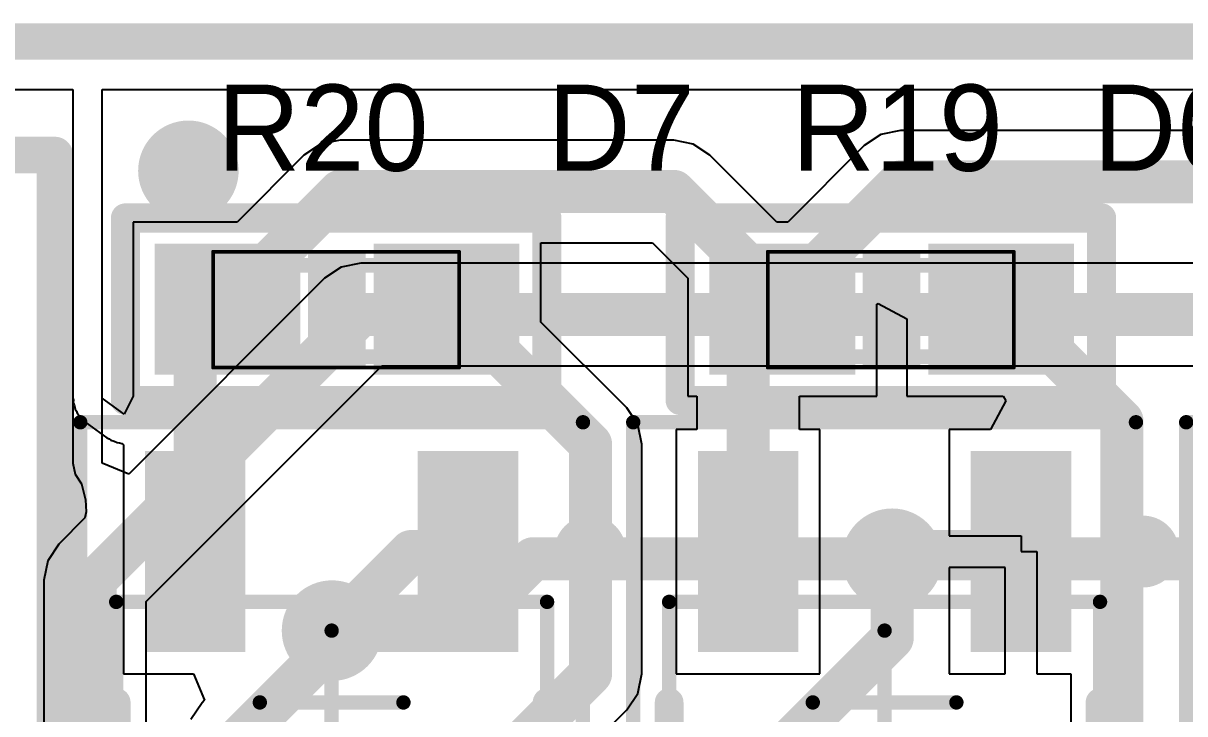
# Model space of a CAD drawing. Header units: millimetres. Extents: x 59 to 152, y 30 to 146.
# Drawn here: x 70.35 to 78.44, y 135.32 to 140.13 of the extents above; entities that cross this region are included whole.
import ezdxf

# ---------------------------------------------------------------- set-up
doc = ezdxf.new("R2010")
doc.units = ezdxf.units.MM
for name, color, linetype in [('BottomLayer', 5, 'Continuous'), ('BottomSolder', 6, 'Continuous'), ('KeepOutLayer', 6, 'Continuous'), ('Mechanical13', 56, 'Continuous'), ('Mechanical15', 56, 'Continuous'), ('Mechanical16', 56, 'Continuous'), ('Mechanical6', 56, 'Continuous'), ('MultiLayer', 9, 'Continuous'), ('PadHoleLayer', 156, 'Continuous'), ('TopLayer', 1, 'Continuous'), ('TopOverlay', 2, 'Continuous'), ('TopPaste', 8, 'Continuous'), ('TopSolder', 216, 'Continuous'), ('ViaHoleLayer', 16, 'Continuous')]:
    doc.layers.add(name, color=color, linetype=linetype)

# ---------------------------------------------------------------- blocks, each defined once
blk = doc.blocks.new('SOT23_N_219')
at = {"layer": 'Mechanical13', "const_width": 0.1}
for points in [[(-0.7, -1.5), (-0.7, 1.5)], [(0.7, 1.5), (-0.7, 1.5)], [(0.7, -1.5), (0.7, 1.5)], [(0.7, -1.5), (-0.7, -1.5)]]:
    blk.add_lwpolyline(points, dxfattribs=at)
at = {"layer": 'Mechanical13', "const_width": 0.05}
for points in [[(-0.725, 1.5, 1), (-0.675, 1.5, 1)], [(-0.725, 1.5, 1), (-0.675, 1.5, 1)], [(0.675, 1.5, 1), (0.725, 1.5, 1)], [(0.675, 1.5, 1), (0.725, 1.5, 1)], [(-0.725, -1.5, 1), (-0.675, -1.5, 1)], [(-0.725, -1.5, 1), (-0.675, -1.5, 1)], [(0.675, -1.5, 1), (0.725, -1.5, 1)], [(0.675, -1.5, 1), (0.725, -1.5, 1)]]:
    blk.add_lwpolyline(points, format="xyb", close=True, dxfattribs=at)
at = {"layer": 'Mechanical15', "const_width": 0.1}
for points in [[(-1.95, -1.75), (-1.95, 1.75)], [(1.95, 1.75), (-1.95, 1.75)], [(1.95, -1.75), (1.95, 1.75)], [(0, -0.5), (0, 0.5)], [(0.5, 0), (-0.5, 0)], [(1.95, -1.75), (-1.95, -1.75)]]:
    blk.add_lwpolyline(points, dxfattribs=at)
at = {"layer": 'Mechanical15', "const_width": 0.05}
for points in [[(-1.975, 1.75, 1), (-1.925, 1.75, 1)], [(-1.975, 1.75, 1), (-1.925, 1.75, 1)], [(1.925, 1.75, 1), (1.975, 1.75, 1)], [(1.925, 1.75, 1), (1.975, 1.75, 1)], [(-0.025, 0.5, 1), (0.025, 0.5, 1)], [(-0.525, 0, 1), (-0.475, 0, 1)], [(0.475, 0, 1), (0.525, 0, 1)], [(-0.025, -0.5, 1), (0.025, -0.5, 1)], [(-1.975, -1.75, 1), (-1.925, -1.75, 1)], [(-1.975, -1.75, 1), (-1.925, -1.75, 1)], [(1.925, -1.75, 1), (1.975, -1.75, 1)], [(1.925, -1.75, 1), (1.975, -1.75, 1)]]:
    blk.add_lwpolyline(points, format="xyb", close=True, dxfattribs=at)
at = {"layer": 'TopLayer'}
for points in [[(-0.4, 0.65), (-0.4, 1.25), (-1.7, 0.65), (-1.7, 1.25)], [(1.7, -0.3), (1.7, 0.3), (0.4, -0.3), (0.4, 0.3)], [(-0.4, -1.25), (-0.4, -0.65), (-1.7, -1.25), (-1.7, -0.65)]]:
    blk.add_solid(points, dxfattribs=at)
at = {"layer": 'TopOverlay'}
for points, const_width in [([(-0.925, 1.8, 1), (-1.175, 1.8, 1)], 0.25), ([(-1.2375, 1.8, 1), (-1.1125, 1.8, 1)], 0.125), ([(-0.9875, 1.8, 1), (-0.8625, 1.8, 1)], 0.125), ([(-0.05, 1.5, 1), (0.05, 1.5, 1)], 0.1), ([(0.65, 1.5, 1), (0.75, 1.5, 1)], 0.1), ([(0.65, 1.5, 1), (0.75, 1.5, 1)], 0.1), ([(0.65, 0.7, 1), (0.75, 0.7, 1)], 0.1), ([(0.65, -0.7, 1), (0.75, -0.7, 1)], 0.1), ([(-0.05, -1.5, 1), (0.05, -1.5, 1)], 0.1), ([(0.65, -1.5, 1), (0.75, -1.5, 1)], 0.1), ([(0.65, -1.5, 1), (0.75, -1.5, 1)], 0.1)]:
    blk.add_lwpolyline(points, format="xyb", close=True, dxfattribs=dict(at, const_width=const_width))
at = {"layer": 'TopOverlay', "const_width": 0.2}
for points in [[(0.7, 1.5), (0, 1.5)], [(0.7, 0.7), (0.7, 1.5)], [(0.7, -1.5), (0.7, -0.7)], [(0.7, -1.5), (0, -1.5)]]:
    blk.add_lwpolyline(points, dxfattribs=at)
at = {"layer": 'TopPaste'}
for points in [[(-0.4, 0.65), (-0.4, 1.25), (-1.7, 0.65), (-1.7, 1.25)], [(1.7, -0.3), (1.7, 0.3), (0.4, -0.3), (0.4, 0.3)], [(-0.4, -1.25), (-0.4, -0.65), (-1.7, -1.25), (-1.7, -0.65)]]:
    blk.add_solid(points, dxfattribs=at)
at = {"layer": 'TopSolder'}
for points in [[(-0.35, 0.6), (-0.35, 1.3), (-1.75, 0.6), (-1.75, 1.3)], [(1.75, -0.35), (1.75, 0.35), (0.35, -0.35), (0.35, 0.35)], [(-0.35, -1.3), (-0.35, -0.6), (-1.75, -1.3), (-1.75, -0.6)]]:
    blk.add_solid(points, dxfattribs=at)
blk = doc.blocks.new('SOT23_N_220')
at = {"layer": 'Mechanical13', "const_width": 0.1}
for points in [[(-0.7, -1.5), (-0.7, 1.5)], [(0.7, 1.5), (-0.7, 1.5)], [(0.7, -1.5), (0.7, 1.5)], [(0.7, -1.5), (-0.7, -1.5)]]:
    blk.add_lwpolyline(points, dxfattribs=at)
at = {"layer": 'Mechanical13', "const_width": 0.05}
for points in [[(-0.725, 1.5, 1), (-0.675, 1.5, 1)], [(-0.725, 1.5, 1), (-0.675, 1.5, 1)], [(0.675, 1.5, 1), (0.725, 1.5, 1)], [(0.675, 1.5, 1), (0.725, 1.5, 1)], [(-0.725, -1.5, 1), (-0.675, -1.5, 1)], [(-0.725, -1.5, 1), (-0.675, -1.5, 1)], [(0.675, -1.5, 1), (0.725, -1.5, 1)], [(0.675, -1.5, 1), (0.725, -1.5, 1)]]:
    blk.add_lwpolyline(points, format="xyb", close=True, dxfattribs=at)
at = {"layer": 'Mechanical15', "const_width": 0.1}
for points in [[(-1.95, -1.75), (-1.95, 1.75)], [(1.95, 1.75), (-1.95, 1.75)], [(1.95, -1.75), (1.95, 1.75)], [(0, -0.5), (0, 0.5)], [(0.5, 0), (-0.5, 0)], [(1.95, -1.75), (-1.95, -1.75)]]:
    blk.add_lwpolyline(points, dxfattribs=at)
at = {"layer": 'Mechanical15', "const_width": 0.05}
for points in [[(-1.975, 1.75, 1), (-1.925, 1.75, 1)], [(-1.975, 1.75, 1), (-1.925, 1.75, 1)], [(1.925, 1.75, 1), (1.975, 1.75, 1)], [(1.925, 1.75, 1), (1.975, 1.75, 1)], [(-0.025, 0.5, 1), (0.025, 0.5, 1)], [(-0.525, 0, 1), (-0.475, 0, 1)], [(0.475, 0, 1), (0.525, 0, 1)], [(-0.025, -0.5, 1), (0.025, -0.5, 1)], [(-1.975, -1.75, 1), (-1.925, -1.75, 1)], [(-1.975, -1.75, 1), (-1.925, -1.75, 1)], [(1.925, -1.75, 1), (1.975, -1.75, 1)], [(1.925, -1.75, 1), (1.975, -1.75, 1)]]:
    blk.add_lwpolyline(points, format="xyb", close=True, dxfattribs=at)
at = {"layer": 'TopLayer'}
for points in [[(-0.4, 0.65), (-0.4, 1.25), (-1.7, 0.65), (-1.7, 1.25)], [(1.7, -0.3), (1.7, 0.3), (0.4, -0.3), (0.4, 0.3)], [(-0.4, -1.25), (-0.4, -0.65), (-1.7, -1.25), (-1.7, -0.65)]]:
    blk.add_solid(points, dxfattribs=at)
at = {"layer": 'TopOverlay'}
for points, const_width in [([(-0.925, 1.8, 1), (-1.175, 1.8, 1)], 0.25), ([(-1.2375, 1.8, 1), (-1.1125, 1.8, 1)], 0.125), ([(-0.9875, 1.8, 1), (-0.8625, 1.8, 1)], 0.125), ([(-0.05, 1.5, 1), (0.05, 1.5, 1)], 0.1), ([(0.65, 1.5, 1), (0.75, 1.5, 1)], 0.1), ([(0.65, 1.5, 1), (0.75, 1.5, 1)], 0.1), ([(0.65, 0.7, 1), (0.75, 0.7, 1)], 0.1), ([(0.65, -0.7, 1), (0.75, -0.7, 1)], 0.1), ([(-0.05, -1.5, 1), (0.05, -1.5, 1)], 0.1), ([(0.65, -1.5, 1), (0.75, -1.5, 1)], 0.1), ([(0.65, -1.5, 1), (0.75, -1.5, 1)], 0.1)]:
    blk.add_lwpolyline(points, format="xyb", close=True, dxfattribs=dict(at, const_width=const_width))
at = {"layer": 'TopOverlay', "const_width": 0.2}
for points in [[(0.7, 1.5), (0, 1.5)], [(0.7, 0.7), (0.7, 1.5)], [(0.7, -1.5), (0.7, -0.7)], [(0.7, -1.5), (0, -1.5)]]:
    blk.add_lwpolyline(points, dxfattribs=at)
at = {"layer": 'TopPaste'}
for points in [[(-0.4, 0.65), (-0.4, 1.25), (-1.7, 0.65), (-1.7, 1.25)], [(1.7, -0.3), (1.7, 0.3), (0.4, -0.3), (0.4, 0.3)], [(-0.4, -1.25), (-0.4, -0.65), (-1.7, -1.25), (-1.7, -0.65)]]:
    blk.add_solid(points, dxfattribs=at)
at = {"layer": 'TopSolder'}
for points in [[(-0.35, 0.6), (-0.35, 1.3), (-1.75, 0.6), (-1.75, 1.3)], [(1.75, -0.35), (1.75, 0.35), (0.35, -0.35), (0.35, 0.35)], [(-0.35, -1.3), (-0.35, -0.6), (-1.75, -1.3), (-1.75, -0.6)]]:
    blk.add_solid(points, dxfattribs=at)
blk = doc.blocks.new('SOT23_N_221')
at = {"layer": 'Mechanical13', "const_width": 0.1}
for points in [[(-0.7, -1.5), (-0.7, 1.5)], [(0.7, 1.5), (-0.7, 1.5)], [(0.7, -1.5), (0.7, 1.5)], [(0.7, -1.5), (-0.7, -1.5)]]:
    blk.add_lwpolyline(points, dxfattribs=at)
at = {"layer": 'Mechanical13', "const_width": 0.05}
for points in [[(-0.725, 1.5, 1), (-0.675, 1.5, 1)], [(-0.725, 1.5, 1), (-0.675, 1.5, 1)], [(0.675, 1.5, 1), (0.725, 1.5, 1)], [(0.675, 1.5, 1), (0.725, 1.5, 1)], [(-0.725, -1.5, 1), (-0.675, -1.5, 1)], [(-0.725, -1.5, 1), (-0.675, -1.5, 1)], [(0.675, -1.5, 1), (0.725, -1.5, 1)], [(0.675, -1.5, 1), (0.725, -1.5, 1)]]:
    blk.add_lwpolyline(points, format="xyb", close=True, dxfattribs=at)
at = {"layer": 'Mechanical15', "const_width": 0.1}
for points in [[(-1.95, -1.75), (-1.95, 1.75)], [(1.95, 1.75), (-1.95, 1.75)], [(1.95, -1.75), (1.95, 1.75)], [(0, -0.5), (0, 0.5)], [(0.5, 0), (-0.5, 0)], [(1.95, -1.75), (-1.95, -1.75)]]:
    blk.add_lwpolyline(points, dxfattribs=at)
at = {"layer": 'Mechanical15', "const_width": 0.05}
for points in [[(-1.975, 1.75, 1), (-1.925, 1.75, 1)], [(-1.975, 1.75, 1), (-1.925, 1.75, 1)], [(1.925, 1.75, 1), (1.975, 1.75, 1)], [(1.925, 1.75, 1), (1.975, 1.75, 1)], [(-0.025, 0.5, 1), (0.025, 0.5, 1)], [(-0.525, 0, 1), (-0.475, 0, 1)], [(0.475, 0, 1), (0.525, 0, 1)], [(-0.025, -0.5, 1), (0.025, -0.5, 1)], [(-1.975, -1.75, 1), (-1.925, -1.75, 1)], [(-1.975, -1.75, 1), (-1.925, -1.75, 1)], [(1.925, -1.75, 1), (1.975, -1.75, 1)], [(1.925, -1.75, 1), (1.975, -1.75, 1)]]:
    blk.add_lwpolyline(points, format="xyb", close=True, dxfattribs=at)
at = {"layer": 'TopLayer'}
for points in [[(-0.4, 0.65), (-0.4, 1.25), (-1.7, 0.65), (-1.7, 1.25)], [(1.7, -0.3), (1.7, 0.3), (0.4, -0.3), (0.4, 0.3)], [(-0.4, -1.25), (-0.4, -0.65), (-1.7, -1.25), (-1.7, -0.65)]]:
    blk.add_solid(points, dxfattribs=at)
at = {"layer": 'TopOverlay'}
for points, const_width in [([(-0.925, 1.8, 1), (-1.175, 1.8, 1)], 0.25), ([(-1.2375, 1.8, 1), (-1.1125, 1.8, 1)], 0.125), ([(-0.9875, 1.8, 1), (-0.8625, 1.8, 1)], 0.125), ([(-0.05, 1.5, 1), (0.05, 1.5, 1)], 0.1), ([(0.65, 1.5, 1), (0.75, 1.5, 1)], 0.1), ([(0.65, 1.5, 1), (0.75, 1.5, 1)], 0.1), ([(0.65, 0.7, 1), (0.75, 0.7, 1)], 0.1), ([(0.65, -0.7, 1), (0.75, -0.7, 1)], 0.1), ([(-0.05, -1.5, 1), (0.05, -1.5, 1)], 0.1), ([(0.65, -1.5, 1), (0.75, -1.5, 1)], 0.1), ([(0.65, -1.5, 1), (0.75, -1.5, 1)], 0.1)]:
    blk.add_lwpolyline(points, format="xyb", close=True, dxfattribs=dict(at, const_width=const_width))
at = {"layer": 'TopOverlay', "const_width": 0.2}
for points in [[(0.7, 1.5), (0, 1.5)], [(0.7, 0.7), (0.7, 1.5)], [(0.7, -1.5), (0.7, -0.7)], [(0.7, -1.5), (0, -1.5)]]:
    blk.add_lwpolyline(points, dxfattribs=at)
at = {"layer": 'TopPaste'}
for points in [[(-0.4, 0.65), (-0.4, 1.25), (-1.7, 0.65), (-1.7, 1.25)], [(1.7, -0.3), (1.7, 0.3), (0.4, -0.3), (0.4, 0.3)], [(-0.4, -1.25), (-0.4, -0.65), (-1.7, -1.25), (-1.7, -0.65)]]:
    blk.add_solid(points, dxfattribs=at)
at = {"layer": 'TopSolder'}
for points in [[(-0.35, 0.6), (-0.35, 1.3), (-1.75, 0.6), (-1.75, 1.3)], [(1.75, -0.35), (1.75, 0.35), (0.35, -0.35), (0.35, 0.35)], [(-0.35, -1.3), (-0.35, -0.6), (-1.75, -1.3), (-1.75, -0.6)]]:
    blk.add_solid(points, dxfattribs=at)
blk = doc.blocks.new('1X03_239')
at = {"layer": 'BottomLayer', "const_width": 0.762}
for points in [[(-0.381, 0, 1), (0.381, 0, 1)], [(2.159, 0, 1), (2.921, 0, 1)]]:
    blk.add_lwpolyline(points, format="xyb", close=True, dxfattribs=at)
at = {"layer": 'BottomLayer'}
blk.add_solid([(-1.778, -0.762), (-1.778, 0.762), (-3.302, -0.762), (-3.302, 0.762)], dxfattribs=at)
at = {"layer": 'BottomSolder', "const_width": 0.812}
for points in [[(-0.406, 0, 1), (0.406, 0, 1)], [(2.134, 0, 1), (2.946, 0, 1)]]:
    blk.add_lwpolyline(points, format="xyb", close=True, dxfattribs=at)
at = {"layer": 'BottomSolder'}
blk.add_solid([(-1.728, -0.812), (-1.728, 0.812), (-3.352, -0.812), (-3.352, 0.812)], dxfattribs=at)
at = {"layer": 'Mechanical16'}
for points in [[(-2.7941, -0.254), (-2.2861, -0.254), (-2.7941, 0.254), (-2.2861, 0.254)], [(-0.2541, -0.254), (0.2539, -0.254), (-0.2541, 0.254), (0.2539, 0.254)], [(2.2859, -0.254), (2.7939, -0.254), (2.2859, 0.254), (2.7939, 0.254)]]:
    blk.add_solid(points, dxfattribs=at)
at = {"layer": 'MultiLayer', "const_width": 0.762}
for points in [[(-0.381, 0, 1), (0.381, 0, 1)], [(2.159, 0, 1), (2.921, 0, 1)]]:
    blk.add_lwpolyline(points, format="xyb", close=True, dxfattribs=at)
at = {"layer": 'MultiLayer'}
blk.add_solid([(-1.778, -0.762), (-1.778, 0.762), (-3.302, -0.762), (-3.302, 0.762)], dxfattribs=at)
at = {"layer": 'PadHoleLayer', "const_width": 0.508}
for points in [[(-2.794, 0, 1), (-2.286, 0, 1)], [(-0.254, 0, 1), (0.254, 0, 1)], [(2.286, 0, 1), (2.794, 0, 1)]]:
    blk.add_lwpolyline(points, format="xyb", close=True, dxfattribs=at)
at = {"layer": 'TopLayer', "const_width": 0.762}
for points in [[(-0.381, 0, 1), (0.381, 0, 1)], [(2.159, 0, 1), (2.921, 0, 1)]]:
    blk.add_lwpolyline(points, format="xyb", close=True, dxfattribs=at)
at = {"layer": 'TopLayer'}
blk.add_solid([(-1.778, -0.762), (-1.778, 0.762), (-3.302, -0.762), (-3.302, 0.762)], dxfattribs=at)
at = {"layer": 'TopOverlay', "const_width": 0.254}
for points in [[(-3.81, 1.27), (-3.81, -1.27)], [(-3.81, 1.27), (-1.27, 1.27)], [(-1.27, 1.27), (3.81, 1.27)], [(-1.27, 1.27), (-1.27, -1.27)], [(3.81, 1.27), (3.81, -1.27)], [(-3.81, -1.27), (3.81, -1.27)]]:
    blk.add_lwpolyline(points, dxfattribs=at)
at = {"layer": 'TopOverlay', "const_width": 0.127}
for points in [[(-3.8735, 1.27, 1), (-3.7465, 1.27, 1)], [(-3.8735, 1.27, 1), (-3.7465, 1.27, 1)], [(-1.3335, 1.27, 1), (-1.2065, 1.27, 1)], [(-1.3335, 1.27, 1), (-1.2065, 1.27, 1)], [(-1.3335, 1.27, 1), (-1.2065, 1.27, 1)], [(3.7465, 1.27, 1), (3.8735, 1.27, 1)], [(3.7465, 1.27, 1), (3.8735, 1.27, 1)], [(-3.8735, -1.27, 1), (-3.7465, -1.27, 1)], [(-3.8735, -1.27, 1), (-3.7465, -1.27, 1)], [(-1.3335, -1.27, 1), (-1.2065, -1.27, 1)], [(3.7465, -1.27, 1), (3.8735, -1.27, 1)], [(3.7465, -1.27, 1), (3.8735, -1.27, 1)]]:
    blk.add_lwpolyline(points, format="xyb", close=True, dxfattribs=at)
at = {"layer": 'TopSolder', "const_width": 0.812}
for points in [[(-0.406, 0, 1), (0.406, 0, 1)], [(2.134, 0, 1), (2.946, 0, 1)]]:
    blk.add_lwpolyline(points, format="xyb", close=True, dxfattribs=at)
at = {"layer": 'TopSolder'}
blk.add_solid([(-1.728, -0.812), (-1.728, 0.812), (-3.352, -0.812), (-3.352, 0.812)], dxfattribs=at)
blk = doc.blocks.new('R0603_271')
at = {"layer": 'Mechanical16'}
for points, const_width in [([(-0.85, 0.4064), (-0.85, -0.4)], 0.0254), ([(0.8636, 0.4064), (-0.85, 0.4064)], 0.0254), ([(0.8636, 0.4064), (0.8636, -0.4)], 0.0254), ([(0.4572, 0.3302), (-0.432, 0.3302)], 0.1016), ([(0.4572, -0.306), (-0.432, -0.306)], 0.1016), ([(0.8636, -0.4), (-0.85, -0.4)], 0.0254)]:
    blk.add_lwpolyline(points, dxfattribs=dict(at, const_width=const_width))
for points, const_width in [([(-0.8564, 0.4064, 1), (-0.8437, 0.4064, 1)], 0.0127), ([(-0.8564, 0.4064, 1), (-0.8437, 0.4064, 1)], 0.0127), ([(0.8572, 0.4064, 1), (0.87, 0.4064, 1)], 0.0127), ([(0.8572, 0.4064, 1), (0.87, 0.4064, 1)], 0.0127), ([(-0.4574, 0.3302, 1), (-0.4066, 0.3302, 1)], 0.0508), ([(0.4318, 0.3302, 1), (0.4826, 0.3302, 1)], 0.0508), ([(-0.4574, -0.306, 1), (-0.4066, -0.306, 1)], 0.0508), ([(0.4318, -0.306, 1), (0.4826, -0.306, 1)], 0.0508), ([(-0.8564, -0.4, 1), (-0.8437, -0.4, 1)], 0.0127), ([(-0.8564, -0.4, 1), (-0.8437, -0.4, 1)], 0.0127), ([(0.8572, -0.4, 1), (0.87, -0.4, 1)], 0.0127), ([(0.8572, -0.4, 1), (0.87, -0.4, 1)], 0.0127)]:
    blk.add_lwpolyline(points, format="xyb", close=True, dxfattribs=dict(at, const_width=const_width))
for points in [[(-0.8382, -0.4), (-0.4318, -0.4), (-0.8382, 0.4064), (-0.4318, 0.4064)], [(0.4318, -0.4), (0.8382, -0.4), (0.4318, 0.4064), (0.8382, 0.4064)]]:
    blk.add_solid(points, dxfattribs=at)
at = {"layer": 'Mechanical6'}
blk.add_solid([(-0.1999, -0.4001), (0.2032, -0.4001), (-0.1999, 0.4064), (0.2032, 0.4064)], dxfattribs=at)
at = {"layer": 'TopLayer'}
for points in [[(-1.2192, -0.4064), (-0.3048, -0.4064), (-1.2192, 0.4064), (-0.3048, 0.4064)], [(0.3048, -0.4064), (1.2192, -0.4064), (0.3048, 0.4064), (1.2192, 0.4064)]]:
    blk.add_solid(points, dxfattribs=at)
at = {"layer": 'TopOverlay', "const_width": 0.2032}
for points in [[(-1.4605, 0.635), (-1.4605, -0.635)], [(1.4732, 0.635), (-1.4605, 0.635)], [(1.4732, 0.635), (1.4732, -0.635)], [(1.4732, -0.635), (-1.4605, -0.635)]]:
    blk.add_lwpolyline(points, dxfattribs=at)
at = {"layer": 'TopOverlay', "const_width": 0.1016}
for points in [[(-1.5113, 0.635, 1), (-1.4097, 0.635, 1)], [(-1.5113, 0.635, 1), (-1.4097, 0.635, 1)], [(1.4224, 0.635, 1), (1.524, 0.635, 1)], [(1.4224, 0.635, 1), (1.524, 0.635, 1)], [(-1.5113, -0.635, 1), (-1.4097, -0.635, 1)], [(-1.5113, -0.635, 1), (-1.4097, -0.635, 1)], [(1.4224, -0.635, 1), (1.524, -0.635, 1)], [(1.4224, -0.635, 1), (1.524, -0.635, 1)]]:
    blk.add_lwpolyline(points, format="xyb", close=True, dxfattribs=at)
at = {"layer": 'TopPaste'}
for points in [[(-1.2192, -0.4064), (-0.3048, -0.4064), (-1.2192, 0.4064), (-0.3048, 0.4064)], [(0.3048, -0.4064), (1.2192, -0.4064), (0.3048, 0.4064), (1.2192, 0.4064)]]:
    blk.add_solid(points, dxfattribs=at)
at = {"layer": 'TopSolder'}
for points in [[(-1.2692, -0.4564), (-0.2548, -0.4564), (-1.2692, 0.4564), (-0.2548, 0.4564)], [(0.2548, -0.4564), (1.2692, -0.4564), (0.2548, 0.4564), (1.2692, 0.4564)]]:
    blk.add_solid(points, dxfattribs=at)
blk = doc.blocks.new('R0603_272')
at = {"layer": 'Mechanical16'}
for points, const_width in [([(-0.85, 0.4064), (-0.85, -0.4)], 0.0254), ([(0.8636, 0.4064), (-0.85, 0.4064)], 0.0254), ([(0.8636, 0.4064), (0.8636, -0.4)], 0.0254), ([(0.4572, 0.3302), (-0.432, 0.3302)], 0.1016), ([(0.4572, -0.306), (-0.432, -0.306)], 0.1016), ([(0.8636, -0.4), (-0.85, -0.4)], 0.0254)]:
    blk.add_lwpolyline(points, dxfattribs=dict(at, const_width=const_width))
for points, const_width in [([(-0.8564, 0.4064, 1), (-0.8437, 0.4064, 1)], 0.0127), ([(-0.8564, 0.4064, 1), (-0.8437, 0.4064, 1)], 0.0127), ([(0.8572, 0.4064, 1), (0.87, 0.4064, 1)], 0.0127), ([(0.8572, 0.4064, 1), (0.87, 0.4064, 1)], 0.0127), ([(-0.4574, 0.3302, 1), (-0.4066, 0.3302, 1)], 0.0508), ([(0.4318, 0.3302, 1), (0.4826, 0.3302, 1)], 0.0508), ([(-0.4574, -0.306, 1), (-0.4066, -0.306, 1)], 0.0508), ([(0.4318, -0.306, 1), (0.4826, -0.306, 1)], 0.0508), ([(-0.8564, -0.4, 1), (-0.8437, -0.4, 1)], 0.0127), ([(-0.8564, -0.4, 1), (-0.8437, -0.4, 1)], 0.0127), ([(0.8572, -0.4, 1), (0.87, -0.4, 1)], 0.0127), ([(0.8572, -0.4, 1), (0.87, -0.4, 1)], 0.0127)]:
    blk.add_lwpolyline(points, format="xyb", close=True, dxfattribs=dict(at, const_width=const_width))
for points in [[(-0.8382, -0.4), (-0.4318, -0.4), (-0.8382, 0.4064), (-0.4318, 0.4064)], [(0.4318, -0.4), (0.8382, -0.4), (0.4318, 0.4064), (0.8382, 0.4064)]]:
    blk.add_solid(points, dxfattribs=at)
at = {"layer": 'Mechanical6'}
blk.add_solid([(-0.1999, -0.4001), (0.2032, -0.4001), (-0.1999, 0.4064), (0.2032, 0.4064)], dxfattribs=at)
at = {"layer": 'TopLayer'}
for points in [[(-1.2192, -0.4064), (-0.3048, -0.4064), (-1.2192, 0.4064), (-0.3048, 0.4064)], [(0.3048, -0.4064), (1.2192, -0.4064), (0.3048, 0.4064), (1.2192, 0.4064)]]:
    blk.add_solid(points, dxfattribs=at)
at = {"layer": 'TopOverlay', "const_width": 0.2032}
for points in [[(-1.4605, 0.635), (-1.4605, -0.635)], [(1.4732, 0.635), (-1.4605, 0.635)], [(1.4732, 0.635), (1.4732, -0.635)], [(1.4732, -0.635), (-1.4605, -0.635)]]:
    blk.add_lwpolyline(points, dxfattribs=at)
at = {"layer": 'TopOverlay', "const_width": 0.1016}
for points in [[(-1.5113, 0.635, 1), (-1.4097, 0.635, 1)], [(-1.5113, 0.635, 1), (-1.4097, 0.635, 1)], [(1.4224, 0.635, 1), (1.524, 0.635, 1)], [(1.4224, 0.635, 1), (1.524, 0.635, 1)], [(-1.5113, -0.635, 1), (-1.4097, -0.635, 1)], [(-1.5113, -0.635, 1), (-1.4097, -0.635, 1)], [(1.4224, -0.635, 1), (1.524, -0.635, 1)], [(1.4224, -0.635, 1), (1.524, -0.635, 1)]]:
    blk.add_lwpolyline(points, format="xyb", close=True, dxfattribs=at)
at = {"layer": 'TopPaste'}
for points in [[(-1.2192, -0.4064), (-0.3048, -0.4064), (-1.2192, 0.4064), (-0.3048, 0.4064)], [(0.3048, -0.4064), (1.2192, -0.4064), (0.3048, 0.4064), (1.2192, 0.4064)]]:
    blk.add_solid(points, dxfattribs=at)
at = {"layer": 'TopSolder'}
for points in [[(-1.2692, -0.4564), (-0.2548, -0.4564), (-1.2692, 0.4564), (-0.2548, 0.4564)], [(0.2548, -0.4564), (1.2692, -0.4564), (0.2548, 0.4564), (1.2692, 0.4564)]]:
    blk.add_solid(points, dxfattribs=at)

msp = doc.modelspace()

# ---------------------------------------------------------------- linework, layer by layer
at = {"layer": 'BottomLayer'}
for p, q in [((67.9121, 139.6666), (70.6961, 139.6666)), ((70.6961, 139.6666), (70.6961, 137.066)), ((70.9, 137.066), (70.9, 139.6666)), ((70.9, 139.6666), (128.0334, 139.6666)), ((72.7, 138.4569), (72.5634, 138.4297)), ((85.9371, 138.4569), (72.7, 138.4569)), ((72.5634, 138.4297), (72.4477, 138.3523)), ((72.4477, 138.3523), (71.0848, 136.9894)), ((71.2069, 136.1022), (72.8478, 137.7431)), ((72.8478, 137.7431), (85.9371, 137.7431)), ((70.6961, 137.066), (70.7116, 136.9879)), ((71.0848, 136.9894), (70.9, 137.066)), ((70.7116, 136.9879), (70.7558, 136.9218)), ((70.7558, 136.9218), (70.7837, 136.8101)), ((70.7837, 136.8101), (70.7888, 136.7272)), ((70.7792, 136.6839), (70.5977, 136.5023)), ((70.7888, 136.7272), (70.7792, 136.6839)), ((70.5977, 136.5023), (70.5203, 136.3866)), ((70.5203, 136.3866), (70.4931, 136.25)), ((70.4931, 136.25), (70.4931, 132.4487)), ((71.2069, 132.4728), (71.2069, 136.1022))]:
    msp.add_line(p, q, dxfattribs=at)
for points, const_width in [([(71.35, 139.1, 1), (71.65, 139.1, 1)], 0.3), ([(72.625, 138.1, 1), (72.775, 138.1, 1)], 0.15), ([(72.625, 138.1, 1), (72.775, 138.1, 1)], 0.15), ([(76.25, 136.4, 1), (76.55, 136.4, 1)], 0.3), ([(73.825, 136.4, 1), (73.975, 136.4, 1)], 0.15), ([(73.825, 136.4, 1), (73.975, 136.4, 1)], 0.15), ([(76.325, 136.4, 1), (76.475, 136.4, 1)], 0.15), ([(76.325, 136.4, 1), (76.475, 136.4, 1)], 0.15), ([(70.775, 136.25, 1), (70.925, 136.25, 1)], 0.15), ([(70.775, 136.25, 1), (70.925, 136.25, 1)], 0.15), ([(72.35, 135.9, 1), (72.65, 135.9, 1)], 0.3), ([(72.425, 135.9, 1), (72.575, 135.9, 1)], 0.15), ([(73.325, 135.9, 1), (73.475, 135.9, 1)], 0.15), ([(73.325, 135.9, 1), (73.475, 135.9, 1)], 0.15)]:
    msp.add_lwpolyline(points, format="xyb", close=True, dxfattribs=dict(at, const_width=const_width))
at = {"layer": 'BottomLayer', "const_width": 0.3}
for points in [[(70.85, 136.25), (72.7, 138.1)], [(72.7, 138.1), (86.3, 138.1)], [(73.4, 135.9), (73.9, 136.4)], [(73.9, 136.4), (76.4, 136.4)], [(76.4, 136.4), (79, 136.4)], [(70.85, 132.15), (70.85, 136.25)], [(72.5, 135.9), (73.4, 135.9)]]:
    msp.add_lwpolyline(points, dxfattribs=at)
at = {"layer": 'BottomSolder', "const_width": 0.35}
for points in [[(71.325, 139.1, 1), (71.675, 139.1, 1)], [(76.225, 136.4, 1), (76.575, 136.4, 1)], [(72.325, 135.9, 1), (72.675, 135.9, 1)]]:
    msp.add_lwpolyline(points, format="xyb", close=True, dxfattribs=at)
at = {"layer": 'KeepOutLayer', "const_width": 0.254}
msp.add_lwpolyline([(60, 140), (140, 140)], dxfattribs=at)
at = {"layer": 'MultiLayer', "const_width": 0.3}
for points in [[(71.35, 139.1, 1), (71.65, 139.1, 1)], [(76.25, 136.4, 1), (76.55, 136.4, 1)], [(72.35, 135.9, 1), (72.65, 135.9, 1)]]:
    msp.add_lwpolyline(points, format="xyb", close=True, dxfattribs=at)
at = {"layer": 'TopLayer'}
for p, q in [((67.9121, 139.6666), (70.6961, 139.6666)), ((70.6961, 139.6666), (70.6961, 137.5184)), ((70.9, 137.5184), (70.9, 139.6666)), ((70.9, 139.6666), (128.0334, 139.6666)), ((76.3217, 139.3527), (76.2059, 139.2754)), ((76.4583, 139.3799), (76.3217, 139.3527)), ((78.6, 139.3799), (76.4583, 139.3799)), ((72.4198, 139.2861), (72.3041, 139.2087)), ((72.5564, 139.3133), (72.4198, 139.2861)), ((74.8789, 139.3133), (72.5564, 139.3133)), ((75.0154, 139.2861), (74.8789, 139.3133)), ((75.1312, 139.2087), (75.0154, 139.2861)), ((76.2059, 139.2754), (75.6738, 138.7433)), ((72.3041, 139.2087), (71.8386, 138.7433)), ((75.5967, 138.7433), (75.1312, 139.2087)), ((71.8386, 138.7433), (71.1161, 138.7433)), ((71.1161, 138.7433), (71.1161, 137.5305)), ((75.6738, 138.7433), (75.5967, 138.7433)), ((73.9545, 138.0475), (73.9545, 138.5995)), ((73.9545, 138.5995), (74.731, 138.5995)), ((74.731, 138.5995), (74.9781, 138.3525)), ((74.9781, 138.3525), (74.9781, 137.5305)), ((76.2925, 138.1712), (76.3021, 138.1776)), ((76.2925, 137.5305), (76.2925, 138.1712)), ((76.3021, 138.1776), (76.5021, 138.0707)), ((76.5021, 138.0707), (76.5021, 137.5305)), ((74.5523, 137.4496), (73.9545, 138.0475)), ((70.6961, 137.5184), (70.6992, 137.5029)), ((70.6992, 137.5029), (70.6985, 137.4872)), ((70.6985, 137.4872), (70.7068, 137.4642)), ((71.0529, 137.4064), (70.9, 137.5184)), ((71.1161, 137.5305), (71.0529, 137.4064)), ((74.9781, 137.5305), (75.0404, 137.5305)), ((75.0404, 137.5305), (75.0404, 137.3)), ((75.7541, 137.3), (75.7541, 137.5305)), ((75.7541, 137.5305), (76.2925, 137.5305)), ((76.5021, 137.5305), (77.1723, 137.5305)), ((77.1926, 137.5), (77.0857, 137.3)), ((77.1723, 137.5305), (77.1926, 137.5)), ((70.7068, 137.4642), (70.7116, 137.4403)), ((70.7116, 137.4403), (70.7204, 137.4272)), ((70.7204, 137.4272), (70.7258, 137.4124)), ((70.7258, 137.4124), (70.7423, 137.3945)), ((74.6297, 137.3338), (74.5523, 137.4496)), ((70.7423, 137.3945), (70.7558, 137.3742)), ((70.7558, 137.3742), (70.7689, 137.3654)), ((70.7689, 137.3654), (70.7796, 137.3538)), ((70.7796, 137.3538), (70.9325, 137.2419)), ((74.6569, 137.1973), (74.6297, 137.3338)), ((75.0404, 137.3), (74.8973, 137.3)), ((74.8973, 137.3), (74.8973, 135.6)), ((75.8973, 137.3), (75.7541, 137.3)), ((75.8973, 135.6), (75.8973, 137.3)), ((77.0857, 137.3), (76.7973, 137.3)), ((76.7973, 137.3), (76.7973, 136.56)), ((70.9325, 137.2419), (70.9474, 137.2349)), ((70.9474, 137.2349), (70.9604, 137.2247)), ((70.9604, 137.2247), (70.9832, 137.2183)), ((70.9832, 137.2183), (71.0046, 137.2083)), ((71.0046, 137.2083), (71.0211, 137.2076)), ((71.0211, 137.2076), (71.037, 137.2031)), ((71.037, 137.2031), (71.0473, 137.194)), ((71.0473, 137.194), (71.0473, 135.6)), ((74.6569, 135.6), (74.6569, 137.1973)), ((76.7973, 136.56), (77.2973, 136.56)), ((77.2973, 136.56), (77.2973, 136.45)), ((77.2973, 136.45), (77.4073, 136.45)), ((77.4073, 136.45), (77.4073, 135.6)), ((77.1873, 136.34), (76.7973, 136.34)), ((76.7973, 136.34), (76.7973, 135.6)), ((77.1873, 135.6), (77.1873, 136.34)), ((71.0473, 135.6), (71.5363, 135.6)), ((71.5363, 135.6), (71.6128, 135.4152)), ((74.6297, 135.4634), (74.6569, 135.6)), ((74.8973, 135.6), (75.8973, 135.6)), ((76.7973, 135.6), (77.1873, 135.6)), ((77.4073, 135.6), (77.6431, 135.6)), ((77.6431, 135.6), (77.6431, 134.8478)), ((74.5523, 135.3477), (74.6297, 135.4634)), ((71.5949, 135.3973), (71.5176, 135.2815)), ((71.6128, 135.4152), (71.5949, 135.3973)), ((73.8276, 134.623), (74.5523, 135.3477))]:
    msp.add_line(p, q, dxfattribs=at)
for points, const_width in [([(71.35, 139.1, 1), (71.65, 139.1, 1)], 0.3), ([(72.4814, 138.9564, 1), (72.6314, 138.9564, 1)], 0.15), ([(72.4814, 138.9564, 1), (72.6314, 138.9564, 1)], 0.15), ([(74.8039, 138.9564, 1), (74.9539, 138.9564, 1)], 0.15), ([(74.8039, 138.9564, 1), (74.9539, 138.9564, 1)], 0.15), ([(76.3833, 139.023, 1), (76.5333, 139.023, 1)], 0.15), ([(76.3833, 139.023, 1), (76.5333, 139.023, 1)], 0.15), ([(71.6983, 138.2, 1), (71.8483, 138.2, 1)], 0.15), ([(71.6983, 138.2, 1), (71.8483, 138.2, 1)], 0.15), ([(71.725, 138.2, 1), (71.875, 138.2, 1)], 0.15), ([(71.725, 138.2, 1), (71.875, 138.2, 1)], 0.15), ([(73.2223, 138.2, 1), (73.3723, 138.2, 1)], 0.15), ([(75.5603, 138.2, 1), (75.7103, 138.2, 1)], 0.15), ([(75.5603, 138.2, 1), (75.7103, 138.2, 1)], 0.15), ([(75.5603, 138.2, 1), (75.7103, 138.2, 1)], 0.15), ([(77.0843, 138.2, 1), (77.2343, 138.2, 1)], 0.15), ([(71.4723, 137.974, 1), (71.6223, 137.974, 1)], 0.15), ([(71.4723, 137.974, 1), (71.6223, 137.974, 1)], 0.15), ([(75.3223, 137.962, 1), (75.4723, 137.962, 1)], 0.15), ([(75.3223, 137.962, 1), (75.4723, 137.962, 1)], 0.15), ([(77.925, 137.3593, 1), (78.075, 137.3593, 1)], 0.15), ([(77.925, 137.3593, 1), (78.075, 137.3593, 1)], 0.15), ([(74.225, 137.1973, 1), (74.375, 137.1973, 1)], 0.15), ([(74.225, 137.1973, 1), (74.375, 137.1973, 1)], 0.15), ([(76.25, 136.4, 1), (76.55, 136.4, 1)], 0.3), ([(71.4723, 136.45, 1), (71.6223, 136.45, 1)], 0.15), ([(72.975, 136.45, 1), (73.125, 136.45, 1)], 0.15), ([(72.975, 136.45, 1), (73.125, 136.45, 1)], 0.15), ([(73.3723, 136.45, 1), (73.5223, 136.45, 1)], 0.15), ([(75.3223, 136.45, 1), (75.4723, 136.45, 1)], 0.15), ([(76.375, 136.45, 1), (76.525, 136.45, 1)], 0.15), ([(76.375, 136.45, 1), (76.525, 136.45, 1)], 0.15), ([(77.2223, 136.45, 1), (77.3723, 136.45, 1)], 0.15), ([(76.325, 136.4, 1), (76.475, 136.4, 1)], 0.15), ([(76.325, 136.4, 1), (76.475, 136.4, 1)], 0.15), ([(72.35, 135.9, 1), (72.65, 135.9, 1)], 0.3), ([(72.425, 135.9, 1), (72.575, 135.9, 1)], 0.15), ([(72.425, 135.9, 1), (72.575, 135.9, 1)], 0.15), ([(76.325, 135.8477, 1), (76.475, 135.8477, 1)], 0.15), ([(76.325, 135.8477, 1), (76.475, 135.8477, 1)], 0.15), ([(72.425, 135.7977, 1), (72.575, 135.7977, 1)], 0.15), ([(72.425, 135.7977, 1), (72.575, 135.7977, 1)], 0.15), ([(74.225, 135.6, 1), (74.375, 135.6, 1)], 0.15), ([(74.225, 135.6, 1), (74.375, 135.6, 1)], 0.15)]:
    msp.add_lwpolyline(points, format="xyb", close=True, dxfattribs=dict(at, const_width=const_width))
at = {"layer": 'TopLayer', "const_width": 0.3}
for points in [[(71.8, 138.2), (72.5564, 138.9564)], [(72.5564, 138.9564), (74.8789, 138.9564)], [(74.8789, 138.9564), (75.6353, 138.2)], [(75.6353, 138.2), (76.4583, 139.023)], [(76.4583, 139.023), (78.6, 139.023)], [(71.5473, 137.974), (71.7733, 138.2)], [(71.7733, 138.2), (71.8, 138.2)], [(73.2973, 138.2), (74.3, 137.1973)], [(75.3973, 137.962), (75.6353, 138.2)], [(77.1593, 138.2), (78, 137.3593)], [(71.5473, 136.45), (71.5473, 137.974)], [(75.3973, 136.45), (75.3973, 137.962)], [(78, 134.7), (78, 137.3593)], [(74.3, 135.6), (74.3, 137.1973)], [(72.5, 135.9), (73.05, 136.45)], [(73.05, 136.45), (73.4473, 136.45)], [(76.4, 136.4), (76.45, 136.45)], [(76.45, 136.45), (77.2973, 136.45)], [(76.4, 135.8477), (76.4, 136.4)], [(72.5, 135.7977), (72.5, 135.9)], [(75.438, 134.8857), (76.4, 135.8477)], [(71.8473, 135.145), (72.5, 135.7977)], [(73.15, 134.45), (74.3, 135.6)]]:
    msp.add_lwpolyline(points, dxfattribs=at)
at = {"layer": 'TopSolder', "const_width": 0.35}
for points in [[(71.325, 139.1, 1), (71.675, 139.1, 1)], [(76.225, 136.4, 1), (76.575, 136.4, 1)], [(72.325, 135.9, 1), (72.675, 135.9, 1)]]:
    msp.add_lwpolyline(points, format="xyb", close=True, dxfattribs=at)
at = {"layer": 'ViaHoleLayer', "const_width": 0.15}
for points in [[(71.425, 139.1, 1), (71.575, 139.1, 1)], [(76.325, 136.4, 1), (76.475, 136.4, 1)], [(72.425, 135.9, 1), (72.575, 135.9, 1)]]:
    msp.add_lwpolyline(points, format="xyb", close=True, dxfattribs=at)

# ---------------------------------------------------------------- block references
for name, p, rotation in [('1X03_239', (69.3, 135.4), 90), ('R0603_272', (72.5353, 138.1369), 180), ('R0603_271', (76.3973, 138.1369), 180), ('SOT23_N_221', (72.4973, 135.4), 270), ('SOT23_N_220', (76.3473, 135.4), 270), ('SOT23_N_219', (80.1973, 135.4), 270)]:
    msp.add_blockref(name, p, dxfattribs=dict(rotation=rotation))

# ---------------------------------------------------------------- texts
at = {"layer": 'TopOverlay'}
for s, p in [('R20', (71.7, 139.1)), ('D7', (74, 139.1)), ('R19', (75.7, 139.1)), ('D6', (77.8, 139.1))]:
    msp.add_text(s, height=0.6, dxfattribs=at).set_placement(p)

doc.saveas('drawing.dxf')
